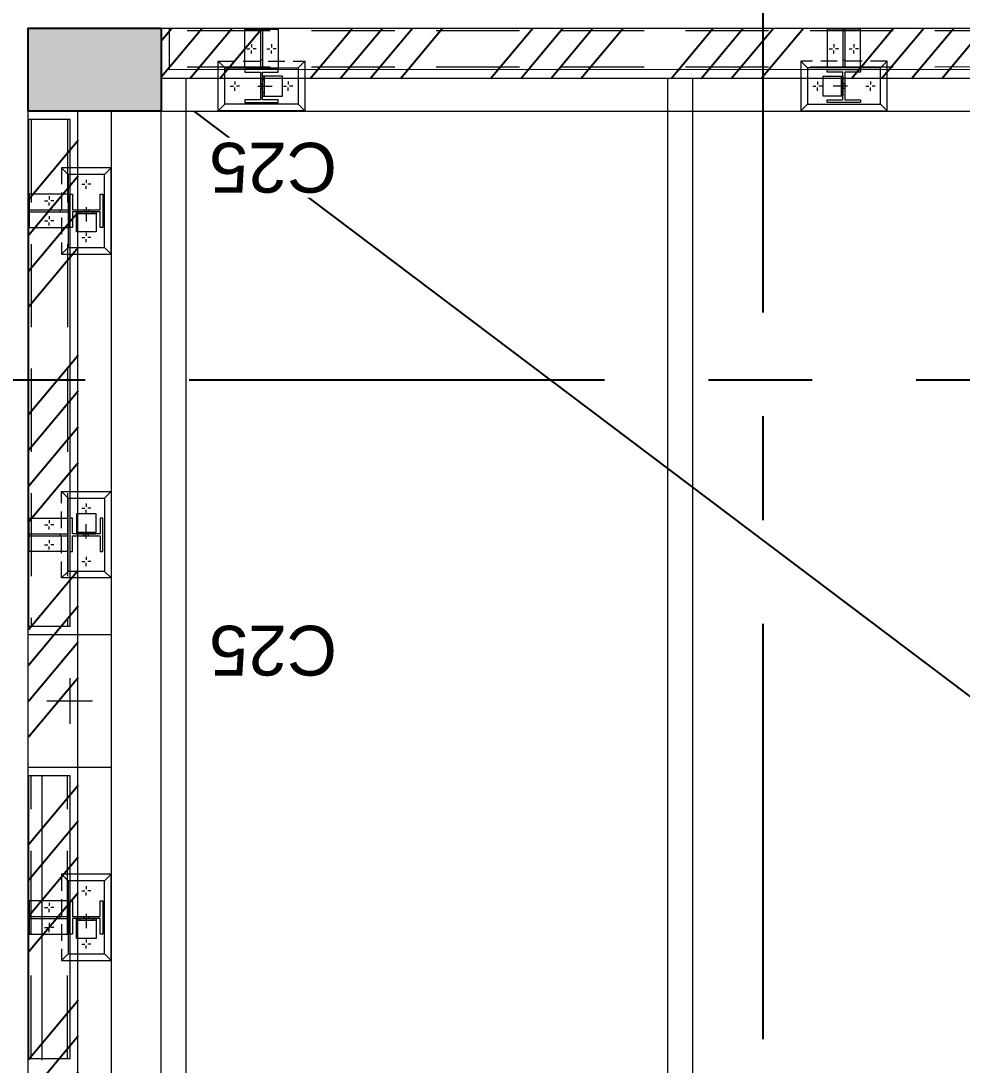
# Model space of a CAD drawing. Header units: millimetres. Extents: x 652937 to 1670132, y 1473552 to 2851037.
# Drawn here: x 754774 to 757606, y 1554649 to 1557792 of the extents above; entities that cross this region are included whole.
import ezdxf
from ezdxf.enums import TextEntityAlignment as Align

# ---------------------------------------------------------------- set-up
doc = ezdxf.new("R2010")
doc.units = ezdxf.units.MM
for name, pattern in [('HIDDEN', [0.375, 0.25, -0.125]), ('TA_GL_005.00000', [13.75, 5, -1.25, 1.25, -1.25, 5]), ('XKITLINE00', [0]), ('XKITLINE02', [4, 2, -2])]:
    doc.linetypes.add(name, pattern=pattern)
for name, color, linetype in [('000 - 0_SYM_DWG_GRID-BUBBLE_MAIN_COLOR_1', 3, 'Continuous'), ('000 - 0_SYM_DWG_GRIDLINE_MAIN_COLOR_251', 251, 'Continuous'), ('000 - CONCRETE_COL_HATCH_', 251, 'Continuous'), ('000 - CONCRETE_COL_MAIN_COLOR_1', 5, 'Continuous'), ('000 - CONCRETE_COL_WIPEOUT_', 250, 'Continuous'), ('000 - EXISTING_PRECAST_MAIN_COLOR_1', 1, 'Continuous'), ('DIM', 1, 'Continuous'), ('TEXT', 3, 'Continuous')]:
    doc.layers.add(name, color=color, linetype=linetype)
for name, color, linetype, lineweight in [('A-010-M_LINE', 3, 'Continuous', 9), ('A-230-M_FLOOR', 2, 'Continuous', 25), ('A-WALL', 2, 'Continuous', 25), ('Bolt', 7, 'Continuous', 0), ('Part', 2, 'Continuous', 0), ('S-230-A-FLOOR', 2, 'Continuous', 9)]:
    doc.layers.add(name, color=color, linetype=linetype, lineweight=lineweight)
doc.styles.add('Arial', font='arial.ttf')
doc.styles.add('TA', font='', dxfattribs={"height": 4.5})
doc.styles.get('TA').set_extended_font_data('Cordia New')

# ---------------------------------------------------------------- blocks, each defined once
blk = doc.blocks.new('C25')
at = {"layer": 'S-230-A-FLOOR', "color": 251}
for p, q in [((0, 0.0686), (0, -0.0686)), ((-0.0686, 0), (0.0686, 0))]:
    blk.add_line(p, q, dxfattribs=at)
at = {"layer": 'S-230-A-FLOOR', "color": 11, "linetype": 'HIDDEN', "ltscale": 5}
blk.add_lwpolyline([(0.125, 0.2), (0.125, -0.2), (-0.125, -0.2), (-0.125, 0.2)], close=True, dxfattribs=at)
blk = doc.blocks.new('opening')
at = {"layer": 'A-230-M_FLOOR', "color": 15, "linetype": 'HIDDEN', "ltscale": 30}
blk.add_line((6.9573, -9.8109), (11.8381, -3.3459), dxfattribs=at)
blk = doc.blocks.new('1')
at = {"layer": 'A-010-M_LINE', "color": 252}
for p, q in [((274198, -50381.4), (279178, -50381.4)), ((274198, -50456.4), (279178, -50456.4)), ((274198, -51905.5), (278073.2, -51905.5)), ((274198, -51980.5), (278073.2, -51980.5))]:
    blk.add_line(p, q, dxfattribs=at)
blk = doc.blocks.new('3')
at = {"layer": 'Bolt', "color": 11, "linetype": 'XKITLINE00', "lineweight": 0}
for p, q in [((-192.89, -45.245), (-192.89, -45.292)), ((-192.96, -45.315), (-192.914, -45.315)), ((-192.89, -45.385), (-192.89, -45.339)), ((-192.82, -45.315), (-192.867, -45.315)), ((-193.518, -45.565), (-193.471, -45.565)), ((-193.518, -45.565), (-193.471, -45.565)), ((-193.448, -45.495), (-193.448, -45.542)), ((-193.448, -45.495), (-193.448, -45.542)), ((-193.378, -45.565), (-193.424, -45.565)), ((-193.378, -45.565), (-193.424, -45.565)), ((-193.448, -45.635), (-193.448, -45.589)), ((-193.448, -45.635), (-193.448, -45.589)), ((-193.518, -45.865), (-193.471, -45.865)), ((-193.518, -45.865), (-193.471, -45.865)), ((-193.448, -45.795), (-193.448, -45.842)), ((-193.448, -45.795), (-193.448, -45.842)), ((-193.378, -45.865), (-193.424, -45.865)), ((-193.378, -45.865), (-193.424, -45.865)), ((-193.448, -45.935), (-193.448, -45.889)), ((-193.448, -45.935), (-193.448, -45.889)), ((-192.96, -46.115), (-192.914, -46.115)), ((-192.89, -46.045), (-192.89, -46.092)), ((-192.89, -46.185), (-192.89, -46.139)), ((-192.82, -46.115), (-192.867, -46.115)), ((-192.89, -54.008), (-192.89, -54.054)), ((-192.96, -54.078), (-192.914, -54.078)), ((-192.89, -54.148), (-192.89, -54.101)), ((-192.82, -54.078), (-192.867, -54.078)), ((-193.518, -54.328), (-193.471, -54.328)), ((-193.518, -54.328), (-193.471, -54.328)), ((-193.448, -54.258), (-193.448, -54.304)), ((-193.448, -54.258), (-193.448, -54.304)), ((-193.448, -54.398), (-193.448, -54.351)), ((-193.448, -54.398), (-193.448, -54.351)), ((-193.378, -54.328), (-193.424, -54.328)), ((-193.378, -54.328), (-193.424, -54.328)), ((-193.518, -54.628), (-193.471, -54.628)), ((-193.518, -54.628), (-193.471, -54.628)), ((-193.448, -54.558), (-193.448, -54.604)), ((-193.448, -54.558), (-193.448, -54.604)), ((-193.448, -54.698), (-193.448, -54.651)), ((-193.448, -54.698), (-193.448, -54.651)), ((-193.378, -54.628), (-193.424, -54.628)), ((-193.378, -54.628), (-193.424, -54.628)), ((-192.89, -54.808), (-192.89, -54.854)), ((-192.96, -54.878), (-192.914, -54.878)), ((-192.89, -54.948), (-192.89, -54.901)), ((-192.82, -54.878), (-192.867, -54.878)), ((-191.481, -57.113), (-191.435, -57.113)), ((-191.411, -57.043), (-191.411, -57.09)), ((-191.411, -57.183), (-191.411, -57.137)), ((-191.341, -57.113), (-191.388, -57.113)), ((-190.681, -57.113), (-190.635, -57.113)), ((-190.611, -57.043), (-190.611, -57.09)), ((-190.611, -57.183), (-190.611, -57.137)), ((-190.541, -57.113), (-190.588, -57.113)), ((-186.607, -57.113), (-186.56, -57.113)), ((-186.537, -57.043), (-186.537, -57.09)), ((-186.537, -57.183), (-186.537, -57.137)), ((-186.467, -57.113), (-186.513, -57.113)), ((-185.807, -57.113), (-185.76, -57.113)), ((-185.737, -57.043), (-185.737, -57.09)), ((-185.737, -57.183), (-185.737, -57.137)), ((-185.667, -57.113), (-185.713, -57.113)), ((-180.849, -57.113), (-180.803, -57.113)), ((-180.779, -57.043), (-180.779, -57.09)), ((-180.779, -57.183), (-180.779, -57.137)), ((-180.709, -57.113), (-180.756, -57.113)), ((-180.049, -57.113), (-180.003, -57.113)), ((-179.979, -57.043), (-179.979, -57.09)), ((-179.979, -57.183), (-179.979, -57.137)), ((-179.909, -57.113), (-179.956, -57.113)), ((-191.161, -57.601), (-191.161, -57.647)), ((-191.161, -57.601), (-191.161, -57.647)), ((-190.861, -57.601), (-190.861, -57.647)), ((-190.861, -57.601), (-190.861, -57.647)), ((-186.287, -57.601), (-186.287, -57.647)), ((-186.287, -57.601), (-186.287, -57.647)), ((-185.987, -57.601), (-185.987, -57.647)), ((-185.987, -57.601), (-185.987, -57.647)), ((-180.529, -57.601), (-180.529, -57.647)), ((-180.529, -57.601), (-180.529, -57.647)), ((-180.229, -57.601), (-180.229, -57.647)), ((-180.229, -57.601), (-180.229, -57.647)), ((-191.231, -57.671), (-191.185, -57.671)), ((-191.231, -57.671), (-191.185, -57.671)), ((-191.161, -57.741), (-191.161, -57.694)), ((-191.161, -57.741), (-191.161, -57.694)), ((-191.091, -57.671), (-191.138, -57.671)), ((-191.091, -57.671), (-191.138, -57.671)), ((-190.931, -57.671), (-190.885, -57.671)), ((-190.931, -57.671), (-190.885, -57.671)), ((-190.861, -57.741), (-190.861, -57.694)), ((-190.861, -57.741), (-190.861, -57.694)), ((-190.791, -57.671), (-190.838, -57.671)), ((-190.791, -57.671), (-190.838, -57.671)), ((-186.357, -57.671), (-186.31, -57.671)), ((-186.357, -57.671), (-186.31, -57.671)), ((-186.287, -57.741), (-186.287, -57.694)), ((-186.287, -57.741), (-186.287, -57.694)), ((-186.217, -57.671), (-186.263, -57.671)), ((-186.217, -57.671), (-186.263, -57.671)), ((-186.057, -57.671), (-186.01, -57.671)), ((-186.057, -57.671), (-186.01, -57.671)), ((-185.987, -57.741), (-185.987, -57.694)), ((-185.987, -57.741), (-185.987, -57.694)), ((-185.917, -57.671), (-185.963, -57.671)), ((-185.917, -57.671), (-185.963, -57.671)), ((-180.599, -57.671), (-180.553, -57.671)), ((-180.599, -57.671), (-180.553, -57.671)), ((-180.529, -57.741), (-180.529, -57.694)), ((-180.529, -57.741), (-180.529, -57.694)), ((-180.459, -57.671), (-180.506, -57.671)), ((-180.459, -57.671), (-180.506, -57.671)), ((-180.299, -57.671), (-180.253, -57.671)), ((-180.299, -57.671), (-180.253, -57.671)), ((-180.229, -57.741), (-180.229, -57.694)), ((-180.229, -57.741), (-180.229, -57.694)), ((-180.159, -57.671), (-180.206, -57.671)), ((-180.159, -57.671), (-180.206, -57.671))]:
    blk.add_line(p, q, dxfattribs=at)
at = {"layer": 'Bolt', "color": 11, "linetype": 'XKITLINE02', "lineweight": 0}
for p, q in [((-192.925, -45.7), (-192.925, -45.73)), ((-192.89, -45.661), (-192.89, -45.875)), ((-192.855, -45.7), (-192.855, -45.73)), ((-192.988, -45.73), (-192.988, -45.755)), ((-192.793, -45.73), (-192.793, -45.755)), ((-192.89, -54.532), (-192.89, -54.318)), ((-192.988, -54.463), (-192.988, -54.438)), ((-192.925, -54.493), (-192.925, -54.463)), ((-192.855, -54.493), (-192.855, -54.463)), ((-192.793, -54.463), (-192.793, -54.438)), ((-190.996, -57.016), (-190.971, -57.016)), ((-186.152, -57.016), (-186.177, -57.016)), ((-180.364, -57.016), (-180.339, -57.016)), ((-191.066, -57.113), (-190.851, -57.113)), ((-191.026, -57.078), (-190.996, -57.078)), ((-191.026, -57.148), (-190.996, -57.148)), ((-186.082, -57.113), (-186.297, -57.113)), ((-186.122, -57.078), (-186.152, -57.078)), ((-186.122, -57.148), (-186.152, -57.148)), ((-180.434, -57.113), (-180.219, -57.113)), ((-180.394, -57.078), (-180.364, -57.078)), ((-180.394, -57.148), (-180.364, -57.148)), ((-190.996, -57.211), (-190.971, -57.211)), ((-186.152, -57.211), (-186.177, -57.211)), ((-180.364, -57.211), (-180.339, -57.211))]:
    blk.add_line(p, q, dxfattribs=at)
at = {"layer": 'Part', "color": 251, "linetype": 'HIDDEN', "lineweight": 0, "ltscale": 5}
for p, q in [((-193.722, -35.598), (-193.721, -55.853)), ((-193.177, -35.598), (-193.176, -55.853)), ((-192.387, -57.398), (-184.762, -57.398)), ((-178.257, -57.398), (-182.512, -57.398)), ((-192.387, -57.943), (-184.762, -57.943)), ((-178.257, -57.943), (-182.512, -57.943))]:
    blk.add_line(p, q, dxfattribs=at)
at = {"layer": 'Part', "color": 2, "linetype": 'HIDDEN', "lineweight": 0}
for p, q in [((-193.165, -45.165), (-193.265, -45.065)), ((-193.265, -46.365), (-193.165, -46.265)), ((-193.265, -53.828), (-193.165, -53.928)), ((-193.165, -55.028), (-193.265, -55.128)), ((-191.561, -57.388), (-191.661, -57.488)), ((-190.361, -57.488), (-190.461, -57.388)), ((-186.787, -57.488), (-186.687, -57.388)), ((-185.587, -57.388), (-185.487, -57.488)), ((-180.929, -57.388), (-181.029, -57.488)), ((-179.729, -57.488), (-179.829, -57.388))]:
    blk.add_line(p, q, dxfattribs=at)
at = {"layer": 'Part', "color": 2, "lineweight": 0}
for p, q in [((-192.515, -45.065), (-192.615, -45.165)), ((-193.04, -45.755), (-192.74, -45.755)), ((-192.615, -46.265), (-192.515, -46.365)), ((-192.615, -53.928), (-192.515, -53.828)), ((-193.04, -54.438), (-192.74, -54.438)), ((-192.515, -55.128), (-192.615, -55.028)), ((-191.661, -56.738), (-191.561, -56.838)), ((-190.461, -56.838), (-190.361, -56.738)), ((-186.687, -56.838), (-186.787, -56.738)), ((-185.487, -56.738), (-185.587, -56.838)), ((-181.029, -56.738), (-180.929, -56.838)), ((-179.829, -56.838), (-179.729, -56.738)), ((-190.971, -57.263), (-190.971, -56.963)), ((-186.177, -57.263), (-186.177, -56.963)), ((-180.339, -57.263), (-180.339, -56.963))]:
    blk.add_line(p, q, dxfattribs=at)
at = {"layer": 'Part', "color": 2, "linetype": 'XKITLINE02', "lineweight": 0}
for p, q in [((-193.748, -45.7), (-193.165, -45.7)), ((-193.748, -45.73), (-193.165, -45.73)), ((-193.748, -54.463), (-193.165, -54.463)), ((-193.748, -54.493), (-193.165, -54.493)), ((-191.026, -57.971), (-191.026, -57.388)), ((-190.996, -57.971), (-190.996, -57.388)), ((-186.152, -57.971), (-186.152, -57.388)), ((-186.122, -57.971), (-186.122, -57.388)), ((-180.394, -57.971), (-180.394, -57.388)), ((-180.364, -57.971), (-180.364, -57.388))]:
    blk.add_line(p, q, dxfattribs=at)
at = {"layer": 'Part', "color": 11, "linetype": 'XKITLINE02', "lineweight": 0}
for p, q in [((-193.283, -45.73), (-193.283, -45.7)), ((-193.04, -45.73), (-192.74, -45.73)), ((-193.283, -54.463), (-193.283, -54.493)), ((-193.04, -54.463), (-192.74, -54.463)), ((-190.996, -57.263), (-190.996, -56.963)), ((-186.152, -57.263), (-186.152, -56.963)), ((-180.364, -57.263), (-180.364, -56.963)), ((-190.996, -57.506), (-191.026, -57.506)), ((-186.152, -57.506), (-186.122, -57.506)), ((-180.364, -57.506), (-180.394, -57.506))]:
    blk.add_line(p, q, dxfattribs=at)
at = {"layer": 'Part', "color": 11, "linetype": 'XKITLINE00', "lineweight": 0}
blk.add_line((-182.502, -57.983), (-182.502, -57.983), dxfattribs=at)
at = {"layer": 'Part', "color": 4, "lineweight": 0}
blk.add_lwpolyline([(-193.761, -55.863), (-193.762, -35.598), (-193.137, -35.598), (-193.136, -55.863)], close=True, dxfattribs=at)
at = {"layer": 'Part', "color": 2, "linetype": 'HIDDEN', "lineweight": 0}
for points in [[(-193.137, -45.065), (-193.265, -45.065), (-193.265, -46.365), (-193.137, -46.365)], [(-193.137, -55.128), (-193.265, -55.128), (-193.265, -53.828), (-193.137, -53.828)], [(-191.661, -57.36), (-191.661, -57.488), (-190.361, -57.488), (-190.361, -57.36)], [(-185.487, -57.36), (-185.487, -57.488), (-186.787, -57.488), (-186.787, -57.36)], [(-181.029, -57.36), (-181.029, -57.488), (-179.729, -57.488), (-179.729, -57.36)]]:
    blk.add_lwpolyline(points, dxfattribs=at)
at = {"layer": 'Part', "color": 2, "lineweight": 0}
for points in [[(-193.137, -46.365), (-192.515, -46.365), (-192.515, -45.065), (-193.137, -45.065)], [(-192.74, -45.73), (-192.74, -46.03), (-193.04, -46.03), (-193.04, -45.73)], [(-193.137, -53.828), (-192.515, -53.828), (-192.515, -55.128), (-193.137, -55.128)], [(-192.74, -54.463), (-192.74, -54.163), (-193.04, -54.163), (-193.04, -54.463)], [(-190.361, -57.36), (-190.361, -56.738), (-191.661, -56.738), (-191.661, -57.36)], [(-186.787, -57.36), (-186.787, -56.738), (-185.487, -56.738), (-185.487, -57.36)], [(-179.729, -57.36), (-179.729, -56.738), (-181.029, -56.738), (-181.029, -57.36)], [(-190.996, -56.963), (-190.696, -56.963), (-190.696, -57.263), (-190.996, -57.263)], [(-186.152, -56.963), (-186.452, -56.963), (-186.452, -57.263), (-186.152, -57.263)], [(-180.364, -56.963), (-180.064, -56.963), (-180.064, -57.263), (-180.364, -57.263)]]:
    blk.add_lwpolyline(points, dxfattribs=at)
for points in [[(-193.165, -45.165), (-193.165, -46.265), (-192.615, -46.265), (-192.615, -45.165)], [(-192.68, -45.965), (-192.68, -45.73), (-193.1, -45.73), (-193.1, -45.965), (-193.14, -45.965), (-193.14, -45.465), (-193.1, -45.465), (-193.1, -45.7), (-192.68, -45.7), (-192.68, -45.465), (-192.64, -45.465), (-192.64, -45.965)], [(-193.165, -55.028), (-193.165, -53.928), (-192.615, -53.928), (-192.615, -55.028)], [(-192.68, -54.228), (-192.68, -54.463), (-193.1, -54.463), (-193.1, -54.228), (-193.14, -54.228), (-193.14, -54.728), (-193.1, -54.728), (-193.1, -54.493), (-192.68, -54.493), (-192.68, -54.728), (-192.64, -54.728), (-192.64, -54.228)], [(-191.561, -57.388), (-190.461, -57.388), (-190.461, -56.838), (-191.561, -56.838)], [(-190.761, -56.903), (-190.996, -56.903), (-190.996, -57.323), (-190.761, -57.323), (-190.761, -57.363), (-191.261, -57.363), (-191.261, -57.323), (-191.026, -57.323), (-191.026, -56.903), (-191.261, -56.903), (-191.261, -56.863), (-190.761, -56.863)], [(-185.587, -57.388), (-186.687, -57.388), (-186.687, -56.838), (-185.587, -56.838)], [(-186.387, -56.903), (-186.152, -56.903), (-186.152, -57.323), (-186.387, -57.323), (-186.387, -57.363), (-185.887, -57.363), (-185.887, -57.323), (-186.122, -57.323), (-186.122, -56.903), (-185.887, -56.903), (-185.887, -56.863), (-186.387, -56.863)], [(-180.929, -57.388), (-179.829, -57.388), (-179.829, -56.838), (-180.929, -56.838)], [(-180.129, -56.903), (-180.364, -56.903), (-180.364, -57.323), (-180.129, -57.323), (-180.129, -57.363), (-180.629, -57.363), (-180.629, -57.323), (-180.394, -57.323), (-180.394, -56.903), (-180.629, -56.903), (-180.629, -56.863), (-180.129, -56.863)]]:
    blk.add_lwpolyline(points, close=True, dxfattribs=at)
at = {"layer": 'Part', "color": 2, "linetype": 'XKITLINE02', "lineweight": 0}
for points in [[(-193.165, -45.465), (-193.748, -45.465), (-193.748, -45.965), (-193.165, -45.965)], [(-193.165, -54.728), (-193.748, -54.728), (-193.748, -54.228), (-193.165, -54.228)], [(-191.261, -57.388), (-191.261, -57.971), (-190.761, -57.971), (-190.761, -57.388)], [(-185.887, -57.388), (-185.887, -57.971), (-186.387, -57.971), (-186.387, -57.388)], [(-180.629, -57.388), (-180.629, -57.971), (-180.129, -57.971), (-180.129, -57.388)]]:
    blk.add_lwpolyline(points, dxfattribs=at)
at = {"layer": 'Part', "color": 4, "lineweight": 0}
for points in [[(-184.762, -57.983), (-184.762, -57.358), (-192.387, -57.358), (-192.387, -57.983), (-184.762, -57.983)], [(-178.257, -57.983), (-178.257, -57.358), (-182.512, -57.358), (-182.512, -57.983), (-178.257, -57.983)]]:
    blk.add_lwpolyline(points, dxfattribs=at)
blk = doc.blocks.new('*U9146')
at = {"layer": '000 - 0_SYM_DWG_GRIDLINE_MAIN_COLOR_251', "linetype": 'ByBlock', "ltscale": 5}
blk.add_line((30, 0), (-372.229, 0), dxfattribs=at)
at = {"style": 'TA', "flags": 1}
blk.add_attdef('LOCATION', (6, -6), '', height=4.5, rotation=270, dxfattribs=at)
at = {"layer": '000 - 0_SYM_DWG_GRID-BUBBLE_MAIN_COLOR_1', "style": 'Arial'}
blk.add_attdef('GRID-HEAD', text='', height=4, rotation=270, dxfattribs=at).set_placement((56.875, 0), align=Align.MIDDLE_CENTER)
blk = doc.blocks.new('*U9152')
at = {"layer": '000 - 0_SYM_DWG_GRIDLINE_MAIN_COLOR_251', "linetype": 'ByBlock', "ltscale": 5}
blk.add_line((30, 0), (-526.696, 0), dxfattribs=at)
at = {"style": 'TA', "flags": 1}
blk.add_attdef('LOCATION', (6, -6), '', height=4.5, rotation=270, dxfattribs=at)
at = {"layer": '000 - 0_SYM_DWG_GRID-BUBBLE_MAIN_COLOR_1', "style": 'Arial'}
blk.add_attdef('GRID-HEAD', text='', height=4, rotation=270, dxfattribs=at).set_placement((98.128, 0), align=Align.MIDDLE_CENTER)
blk = doc.blocks.new('W-1-PP18-ST_ENT3_REV02_20260413-040446_PP18_ENT_3_Y_DIMS')
at = {"layer": '000 - 0_SYM_DWG_GRIDLINE_MAIN_COLOR_251', "linetype": 'TA_GL_005.00000'}
for name, p, xscale, yscale, zscale, rotation in [('*U9146', (18000, 1155.8), 50.00000000000017, 50.00000000000017, 50.00000000000017, 90), ('*U9152', (-4084.8, -14640), 50.00000000000004, 50.00000000000004, 50.00000000000004, 180)]:
    blk.add_blockref(name, p, dxfattribs=dict(at, xscale=xscale, yscale=yscale, zscale=zscale, rotation=rotation))
blk = doc.blocks.new('*U8335')
blk.add_wipeout([(200, 125), (200, -125), (-200, -125), (-200, 125)]).dxf.layer = '000 - CONCRETE_COL_WIPEOUT_'
at = {"layer": '000 - CONCRETE_COL_HATCH_'}
h = blk.add_hatch(dxfattribs=at)
h.set_pattern_fill('AR-CONC', color=256, scale=0.05, style=0)
h.paths.add_polyline_path([(-200, -125), (-200, 125), (200, 125), (200, -125)])
at = {"layer": '000 - CONCRETE_COL_MAIN_COLOR_1'}
blk.add_lwpolyline([(-200, -125), (-200, 125), (200, 125), (200, -125), (-200, -125)], close=True, dxfattribs=at)
blk = doc.blocks.new('W-1-PP18-ST_ENT3_REV02_20260413-050421_PP18_ENT3_MAIN_PLAN')
at = {"layer": 'TEXT'}
h = blk.add_hatch(dxfattribs=at)
h.set_pattern_fill('ANSI34', color=250, scale=21.831008, angle=305.769)
h.set_pattern_definition([(230.0083, (16484.82, -22407.65), (318.622, -267.277), []), (230.0083, (16387.17, -22416.2), (318.622, -267.277), []), (230.0083, (16289.52, -22424.77), (318.622, -267.277), []), (230.0083, (16191.87, -22433.32), (318.622, -267.277), [])])
h.paths.add_polyline_path([(8351.9, -15550.1), (8350.2, 1004.8), (20060.2, 1006.6), (20061.9, -15548.3)], flags=16)
h.paths.add_polyline_path([(8201.9, -15700.1), (8201.1, 1155.7), (20210.7, 1155.9), (20211.5, -15699.8)])
at = {"layer": '000 - EXISTING_PRECAST_MAIN_COLOR_1', "linetype": 'XKITLINE00', "lineweight": 0}
blk.add_line((20170.5, -13449.9), (20170.5, -12594), dxfattribs=at)
at = {"layer": 'A-WALL', "color": 2, "lineweight": 13}
blk.add_lwpolyline([(20062.2, 1006.5), (20062.2, -15549.9), (8352.6, -15549.9), (8350.2, 1004.8)], close=True, dxfattribs=at)
at = {"layer": 'A-WALL', "color": 253, "linetype": 'HIDDEN', "lineweight": 13, "ltscale": 8}
for points in [[(20211.7, -11499.8), (20212, -13449.9)], [(20212, -13899.7), (20212.2, -15424.7)], [(19415, -15699.9), (15733.7, -15699.9)]]:
    blk.add_lwpolyline(points, dxfattribs=at)
at = {"layer": 'A-WALL', "color": 2, "lineweight": 13}
for points in [[(19962.1, -15450), (19962.7, -11674.8)], [(20211.9, -13449.9), (20212, -13899.9)], [(20212.3, -15424.9), (20212.3, -15699.8), (19415, -15699.9)], [(19962.1, -15449.9), (13247.4, -15449.9)]]:
    blk.add_lwpolyline(points, dxfattribs=at)
at = {"color": 6}
blk.add_blockref('W-1-PP18-ST_ENT3_REV02_20260413-040446_PP18_ENT_3_Y_DIMS', (0, 0), dxfattribs=at)
at = {"color": 4, "xscale": 1000, "yscale": 1000, "zscale": 1000, "rotation": 90.00830806532032}
blk.add_blockref('opening', (9903.2, -22408.6), dxfattribs=at)
at = {"layer": 'A-WALL', "color": 1, "linetype": 'HIDDEN', "lineweight": 13, "ltscale": 8, "rotation": 90}
blk.add_blockref('1', (-32168, -289748.1), dxfattribs=at)
at = {"layer": 'DIM', "color": 4, "xscale": 1000, "yscale": 1000, "zscale": 1000, "rotation": 180.0083083312035}
blk.add_blockref('C25', (20087, -13674.9), dxfattribs=at)
at = {"layer": 'S-230-A-FLOOR', "color": 4, "xscale": 1000.000000000001, "yscale": 1000.000000000001, "zscale": 1000.000000000001, "rotation": 90.00830794727084}
blk.add_blockref('C25', (20012.2, -15575), dxfattribs=at)
at = {"layer": 'DIM', "color": 3, "char_height": 150, "attachment_point": 5, "rotation": 0.0083, "style": 'Arial', "bg_fill": 3, "box_fill_scale": 1.1, "bg_fill_color": 256, "bg_fill_true_color": 13158600, "bg_fill_transparency": 0}
for insert in [(19474.7, -13827.5), (19474.7, -15281)]:
    blk.add_mtext('\\A1;C25', dxfattribs=dict(at, insert=insert))
at = {"xscale": 200.000000000001, "yscale": 200.000000000001, "zscale": 200.000000000001, "rotation": 90}
blk.add_blockref('3', (8614.4, 23052.3), dxfattribs=at)
blk.add_blockref('*U8335', (20012.2, -15575))

msp = doc.modelspace()

# ---------------------------------------------------------------- block references
at = {"color": 6, "rotation": 180}
msp.add_blockref('W-1-PP18-ST_ENT3_REV02_20260413-050421_PP18_ENT3_MAIN_PLAN', (775008.1769, 1542070.4203), dxfattribs=at)

doc.saveas('drawing.dxf')
